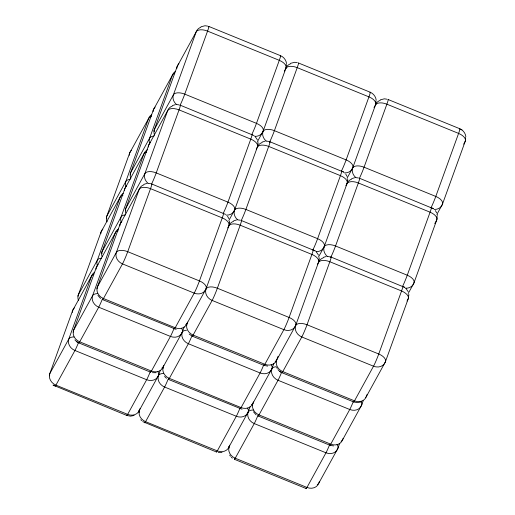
<?xml version="1.0" encoding="UTF-8"?>
<svg xmlns="http://www.w3.org/2000/svg" width="515" height="515" viewBox="0 0 515 515"><rect width="100%" height="100%" fill="white"/><g stroke="black" fill="none" stroke-linecap="round" stroke-linejoin="round"><path stroke-width="0.77" d="M140.009 408.64L139.468 410.14A9.701 4.899 19.9 0 0 139.327 412.38M160.384 370.246L158.485 375.499L139.468 410.14A9.701 4.899 19.9 0 1 138.471 411.195M163.783 365.341L163.242 366.841A9.701 4.899 19.9 0 0 162.991 368.676M184.158 326.948L182.259 332.201L163.242 366.841A9.701 4.899 19.9 0 1 161.736 368.18M187.557 322.042L187.009 323.542A9.701 4.899 19.9 0 0 186.765 325.377M229.664 445.179L229.124 446.679A9.701 4.899 19.9 0 0 228.872 448.514M250.039 406.786L248.14 412.039L229.124 446.679A9.701 4.899 19.9 0 1 228.538 447.406M253.438 401.88L252.891 403.38A9.701 4.899 19.9 0 0 252.646 405.215M273.813 363.487L271.914 368.74L252.891 403.38A9.701 4.899 19.9 0 1 251.391 404.719M278.023 356.329L276.664 360.082A9.701 4.899 19.9 0 0 276.42 361.916M319.319 481.718L318.779 483.218A9.701 4.899 19.9 0 1 317.272 484.557M339.694 443.325L337.795 448.578L318.779 483.218A9.701 8.349 28.8 0 1 306.959 487.448A9.701 0.657 -67.8 0 1 306.174 487.866M343.093 438.42L342.546 439.919A9.701 4.899 19.9 0 1 341.046 441.258M363.197 400.779L361.562 405.279L342.546 439.919A9.701 8.349 28.8 0 1 330.733 444.142A9.701 0.657 -67.8 0 1 329.903 444.799M367.137 394.368L366.32 396.621A9.701 4.899 19.9 0 1 365.322 397.67M284.357 71.089L285.877 68.321A9.701 8.349 28.8 0 1 290.518 63.821M257.738 141.039L263.062 131.344L285.877 68.321A9.701 8.349 28.8 0 0 286.186 64.291M256.219 149.176L257.358 147.097A9.701 8.349 28.8 0 1 262 142.597M228.84 220.51L234.544 210.12L257.358 147.097A9.701 8.349 28.8 0 0 257.783 143.942M227.701 227.952L228.84 225.879A9.701 8.349 28.8 0 1 233.488 221.373M374.012 107.629L375.532 104.86A9.701 8.349 28.8 0 1 380.173 100.361M347.013 178.274L352.717 167.884L375.532 104.86A9.701 8.349 28.8 0 0 375.841 100.831M345.874 185.715L347.013 183.636A9.701 8.349 28.8 0 1 351.655 179.136M318.495 257.049L324.199 246.659L347.013 183.636A9.701 8.349 28.8 0 0 347.432 180.482M317.356 264.491L318.495 262.418A9.701 8.349 28.8 0 1 323.137 257.912M463.667 144.168L465.187 141.4A9.701 8.349 28.8 0 0 465.496 137.37M437.048 214.118L442.372 204.423L465.187 141.4A9.701 4.899 19.9 0 0 458.595 133.411L386.874 104.185A9.701 4.899 19.9 0 0 375.532 104.86A9.701 4.899 19.9 0 0 368.946 96.871L297.219 67.645A9.701 4.899 19.9 0 0 285.877 68.321A9.701 4.899 19.9 0 0 279.291 60.332L207.564 31.106A9.701 4.899 19.9 0 0 196.221 31.782L177.205 66.422L154.391 129.445A9.701 4.899 19.9 0 0 154.249 131.686M434.769 223.639L436.669 220.175A9.701 8.349 28.8 0 0 436.978 216.152M408.15 293.589L413.854 283.199L436.669 220.175A9.701 4.899 19.9 0 0 430.083 212.193L358.356 182.96A9.701 4.899 19.9 0 0 347.013 183.636A9.701 4.899 19.9 0 0 340.428 175.654L268.701 146.421A9.701 4.899 19.9 0 0 257.358 147.097A9.701 4.899 19.9 0 0 250.773 139.114L179.046 109.882A9.701 4.899 19.9 0 0 167.703 110.558L148.687 145.198L125.872 208.221A9.701 8.349 28.8 0 0 125.776 213.126M407.011 301.03L408.15 298.957A9.701 8.349 28.8 0 0 408.569 295.797M200.979 26.767L205.028 25.75L207.654 26.111M172.461 105.549L175.435 104.635M290.634 63.313L294.683 62.289L297.303 62.65M143.942 184.325L146.917 183.417M262.116 142.089L265.09 141.174M380.289 99.852L384.332 98.829L386.958 99.189M233.598 220.864L236.572 219.957M351.771 178.628L354.745 177.714M323.253 257.403L326.227 256.496M134.157 415.47L130.488 416.172L126.819 415.457L53.039 385.078L54.165 385.703M361.009 401.945L357.339 402.646L353.67 401.932L281.943 372.699L279.896 371.56L277.971 369.68M156.135 372.699L152.389 372.68M222.017 452.537L218.27 452.524M176.51 104.526L179.136 104.886M266.165 141.065L268.791 141.425M355.814 177.611L358.44 177.965M147.992 183.308L150.618 183.668M237.647 219.847L240.273 220.208M327.302 256.386L331.087 257.082M267.684 366.107L264.015 365.393L192.288 336.16M333.572 445.951L329.896 445.237L258.17 415.998M176.156 329.381L102.633 299.621M242.037 409.225L168.514 379.458M208.878 26.471L280.598 55.704C283.804 57.056 286.147 60.146 286.546 63.609M298.533 63.01L370.253 92.243C373.459 93.595 375.802 96.685 376.201 100.148M388.188 99.549L459.908 128.782C463.114 130.134 465.457 133.224 465.856 136.687M180.359 105.247L254.133 135.619M270.014 141.786L343.788 172.158L342.662 171.534M359.67 178.325L433.443 208.697L432.317 208.073M151.841 184.029L225.615 214.395M241.496 220.568L315.27 250.94L314.144 250.316M331.151 257.107L404.925 287.479L403.799 286.855M150.592 372.158L78.866 342.919L76.812 341.78L74.894 339.906M216.474 451.996L142.694 421.618M234.402 459.296L306.129 488.535M460.835 129.297L461.961 129.922M279.896 371.56L281.016 372.184M191.368 335.645L189.198 334.048M76.812 341.78L77.939 342.404M256.122 414.858L253.438 411.768M100.586 298.481L97.902 295.391M166.467 378.319L164.549 376.446M231.312 457.191L232.349 458.157M405.962 288.445L408.176 291.683M255.17 136.591L257.384 139.829M316.307 251.906L318.521 255.144M140.775 419.744L141.657 420.652M435.362 210.571L436.694 212.907M345.707 174.031L347.039 176.368M227.533 216.274L228.866 218.605M229.664 455.067L230.43 456.284M276.639 367.35L277.212 368.47M437.1 214.24L437.338 215.463M257.79 141.162L258.047 143.685M408.82 294.245L408.839 295.539M347.683 178.924L347.702 180.224M319.165 257.706L319.184 259M229.51 221.16L229.536 222.461M318.92 259.257A9.701 8.349 28.8 0 1 318.495 262.418L295.681 325.441L276.664 360.082A9.701 4.899 19.9 0 1 275.158 361.414M330.855 257.307A9.701 0.657 -67.8 0 1 329.838 261.742L307.024 324.759A9.701 0.657 -67.8 0 1 301.796 336.971L282.78 371.611A9.701 0.657 -67.8 0 1 281.988 372.062M402.582 286.533A9.701 0.657 -67.8 0 1 401.565 290.969L378.75 353.992A9.701 0.657 -67.8 0 1 373.523 366.204L354.5 400.844A9.701 0.657 -67.8 0 1 353.67 401.494M229.265 222.718A9.701 8.349 28.8 0 1 228.84 225.879L206.026 288.896L187.009 323.542A9.701 4.899 19.9 0 1 185.509 324.875M241.335 220.613A9.701 0.657 -67.8 0 1 240.183 225.197L217.369 288.22A9.701 0.657 -67.8 0 1 212.141 300.432L193.125 335.072A9.701 0.657 -67.8 0 1 192.333 335.523M312.927 249.994A9.701 0.657 -67.8 0 1 311.91 254.429L289.095 317.452A9.701 0.657 -67.8 0 1 283.868 329.664L264.852 364.305A9.701 0.657 -67.8 0 1 264.015 364.955M121.849 221.334A9.701 8.349 28.8 0 0 120.169 223.98L97.354 287.003A9.701 4.899 19.9 0 0 97.11 288.838M119.924 225.815A9.701 4.899 19.9 0 1 120.169 223.98L139.192 189.333A9.701 8.349 28.8 0 1 143.833 184.834M151.68 184.074A9.701 0.657 -67.8 0 1 150.535 188.657L127.72 251.68A9.701 0.657 -67.8 0 1 122.486 263.892L103.47 298.533A9.701 0.657 -67.8 0 1 102.678 298.983M223.272 213.455A9.701 0.657 -67.8 0 1 222.255 217.89L199.44 280.913A9.701 0.657 -67.8 0 1 194.213 293.125L175.197 327.765A9.701 0.657 -67.8 0 1 174.366 328.416M327.212 256.296A9.701 8.349 28.8 0 1 324.199 246.659A9.701 4.899 19.9 0 0 317.613 238.677L245.887 209.444A9.701 4.899 19.9 0 0 234.544 210.12A9.701 8.349 28.8 0 1 226.227 215.135M315.882 251.674A9.701 8.349 28.8 0 0 324.199 246.659A9.701 4.899 19.9 0 1 335.542 245.983L407.268 275.216A9.701 4.899 19.9 0 1 413.854 283.199A9.701 8.349 28.8 0 1 405.537 288.213M330.797 257.275A9.701 0.657 -67.8 0 0 335.542 245.983L358.356 182.96A9.701 0.657 -67.8 0 0 359.219 178.757M402.518 286.501A9.701 0.657 -67.8 0 0 407.268 275.216L430.083 212.193A9.701 0.657 -67.8 0 0 431.1 207.757M237.563 219.757A9.701 8.349 28.8 0 1 234.544 210.12A9.701 4.899 19.9 0 0 227.958 202.138L156.232 172.905A9.701 4.899 19.9 0 0 144.895 173.581L125.872 208.221A9.701 4.899 19.9 0 0 125.885 210.873M241.142 220.735A9.701 0.657 -67.8 0 0 245.887 209.444L268.701 146.421A9.701 0.657 -67.8 0 0 269.564 142.217M312.863 249.962A9.701 0.657 -67.8 0 0 317.613 238.677L340.428 175.654A9.701 0.657 -67.8 0 0 341.445 171.218M150.367 142.558A9.701 8.349 28.8 0 0 148.687 145.198A9.701 4.899 19.9 0 0 148.442 147.033M172.351 106.058A9.701 8.349 28.8 0 0 167.703 110.558L144.895 173.581A9.701 8.349 28.8 0 0 147.908 183.211M151.487 184.196A9.701 0.657 -67.8 0 0 156.232 172.905L179.046 109.882A9.701 0.657 -67.8 0 0 180.07 105.446M223.207 213.422A9.701 0.657 -67.8 0 0 227.958 202.138L250.773 139.114A9.701 0.657 -67.8 0 0 251.79 134.679M355.73 177.514A9.701 8.349 28.8 0 1 352.717 167.884A9.701 4.899 19.9 0 0 346.132 159.895L274.405 130.668A9.701 4.899 19.9 0 0 263.062 131.344A9.701 8.349 28.8 0 1 254.745 136.359M344.4 172.898A9.701 8.349 28.8 0 0 352.717 167.884A9.701 4.899 19.9 0 1 364.06 167.208L435.787 196.434A9.701 4.899 19.9 0 1 442.372 204.423A9.701 8.349 28.8 0 1 434.055 209.438M359.309 178.493A9.701 0.657 -67.8 0 0 364.06 167.208L386.874 104.185A9.701 0.657 -67.8 0 0 388.027 99.595M431.036 207.725A9.701 0.657 -67.8 0 0 435.787 196.434L458.595 133.411A9.701 0.657 -67.8 0 0 459.618 128.975M266.075 140.975A9.701 8.349 28.8 0 1 263.062 131.344A9.701 4.899 19.9 0 0 256.476 123.355L184.75 94.129A9.701 4.899 19.9 0 0 173.407 94.805L154.391 129.445A9.701 8.349 28.8 0 0 154.603 135.226M269.66 141.953A9.701 0.657 -67.8 0 0 274.405 130.668L297.219 67.645A9.701 0.657 -67.8 0 0 298.372 63.055M341.381 171.186A9.701 0.657 -67.8 0 0 346.132 159.895L368.946 96.871A9.701 0.657 -67.8 0 0 369.963 92.436M178.885 63.776A9.701 8.349 28.8 0 0 177.205 66.422A9.701 4.899 19.9 0 0 176.96 68.257M200.869 27.282A9.701 8.349 28.8 0 0 196.221 31.782L173.407 94.805A9.701 8.349 28.8 0 0 176.426 104.436M180.005 105.414A9.701 0.657 -67.8 0 0 184.75 94.129L207.564 31.106A9.701 0.657 -67.8 0 0 208.427 26.896M251.726 134.647A9.701 0.657 -67.8 0 0 256.476 123.355L279.291 60.332A9.701 0.657 -67.8 0 0 280.308 55.897M276.22 366.751A9.701 4.899 19.9 0 0 271.914 368.74A9.701 8.349 28.8 0 1 260.094 372.963L241.078 407.603A9.701 0.657 -67.8 0 1 240.293 408.022M271.135 364.82A9.701 4.899 19.9 0 1 271.914 368.74A9.701 8.349 28.8 0 0 278.023 380.27L349.749 409.502A9.701 8.349 28.8 0 0 361.562 405.279A9.701 4.899 19.9 0 0 360.79 401.359M353.399 401.397A9.701 0.657 -67.8 0 1 349.749 409.502L330.733 444.142L259.006 414.91A9.701 8.349 28.8 0 1 252.891 403.38A9.701 8.349 28.8 0 1 241.078 407.603L169.351 378.37A9.701 8.349 28.8 0 1 163.242 366.841A9.701 8.349 28.8 0 1 151.423 371.064A9.701 0.657 -67.8 0 1 150.638 371.482M258.215 415.36A9.701 0.657 -67.8 0 0 259.006 414.91L278.023 380.27A9.701 0.657 -67.8 0 0 281.679 372.165M186.565 330.205A9.701 4.899 19.9 0 0 182.259 332.201A9.701 8.349 28.8 0 1 170.439 336.424L151.423 371.064L79.696 341.831A9.701 8.349 28.8 0 1 73.587 330.302L96.402 267.279L115.418 232.638A9.701 8.349 28.8 0 1 118.437 228.924M181.48 328.28A9.701 4.899 19.9 0 1 182.259 332.201A9.701 8.349 28.8 0 0 188.368 343.73L260.094 372.963A9.701 0.657 -67.8 0 0 263.751 364.858M168.559 378.821A9.701 0.657 -67.8 0 0 169.351 378.37L188.368 343.73A9.701 0.657 -67.8 0 0 192.024 335.626M98.082 264.633A9.701 8.349 28.8 0 0 96.402 267.279A9.701 4.899 19.9 0 0 96.151 269.113M118.18 230.862A9.701 4.899 19.9 0 0 115.418 232.638L92.603 295.661L73.587 330.302A9.701 4.899 19.9 0 0 73.336 332.136M97.766 293.647A9.701 4.899 19.9 0 0 92.603 295.661A9.701 8.349 28.8 0 0 98.719 307.191L170.439 336.424A9.701 0.657 -67.8 0 0 174.096 328.319M78.911 342.282A9.701 0.657 -67.8 0 0 79.696 341.831L98.719 307.191A9.701 0.657 -67.8 0 0 102.369 299.086M126.593 185.857A9.701 8.349 28.8 0 0 124.92 188.503L102.105 251.526A9.701 4.899 19.9 0 0 101.957 253.766M124.669 190.338A9.701 4.899 19.9 0 1 124.92 188.503L143.936 153.856A9.701 8.349 28.8 0 1 147.734 149.711M146.698 152.086A9.701 4.899 19.9 0 0 143.936 153.856L121.122 216.879L102.105 251.526A9.701 8.349 28.8 0 0 102.002 256.431M121.328 222.667A9.701 8.349 28.8 0 1 121.122 216.879A9.701 4.899 19.9 0 1 125.428 214.89M155.112 107.075A9.701 8.349 28.8 0 0 153.438 109.721L130.623 172.744A9.701 4.899 19.9 0 0 130.475 174.984M153.187 111.555A9.701 4.899 19.9 0 1 153.438 109.721L172.454 75.081A9.701 8.349 28.8 0 1 175.473 71.366M174.546 73.497A9.701 4.899 19.9 0 0 172.454 75.081L149.64 138.104L130.623 172.744A9.701 8.349 28.8 0 0 130.829 178.525M149.537 143.009A9.701 8.349 28.8 0 1 149.64 138.104A9.701 4.899 19.9 0 1 153.946 136.115M253.303 410.03A9.701 4.899 19.9 0 0 248.14 412.039A9.701 8.349 28.8 0 1 236.321 416.262L217.304 450.908A9.701 0.657 -67.8 0 1 216.519 451.327M247.361 408.118A9.701 4.899 19.9 0 1 248.14 412.039A9.701 8.349 28.8 0 0 254.256 423.575L325.976 452.801A9.701 8.349 28.8 0 0 337.795 448.578A9.701 4.899 19.9 0 0 337.016 444.657M329.632 444.696A9.701 0.657 -67.8 0 1 325.976 452.801L306.959 487.448L235.233 458.215A9.701 8.349 28.8 0 1 229.124 446.679A9.701 8.349 28.8 0 1 217.304 450.908L145.584 421.676A9.701 8.349 28.8 0 1 139.468 410.14A9.701 8.349 28.8 0 1 127.649 414.369A9.701 0.657 -67.8 0 1 126.864 414.787M234.447 458.665A9.701 0.657 -67.8 0 0 235.233 458.215L254.256 423.575A9.701 0.657 -67.8 0 0 257.906 415.463M163.648 373.491A9.701 4.899 19.9 0 0 158.485 375.499A9.701 8.349 28.8 0 1 146.666 379.722L127.649 414.369L55.929 385.136A9.701 8.349 28.8 0 1 49.813 373.6L72.628 310.577L91.644 275.937A9.701 8.349 28.8 0 1 94.67 272.223M157.706 371.579A9.701 4.899 19.9 0 1 158.485 375.499A9.701 8.349 28.8 0 0 164.6 387.035L236.321 416.262A9.701 0.657 -67.8 0 0 239.977 408.157M144.792 422.126A9.701 0.657 -67.8 0 0 145.584 421.676L164.6 387.035A9.701 0.657 -67.8 0 0 168.251 378.924M74.308 307.938A9.701 8.349 28.8 0 0 72.628 310.577A9.701 4.899 19.9 0 0 72.377 312.412M93.736 274.36A9.701 4.899 19.9 0 0 91.644 275.937L68.83 338.96L49.813 373.6A9.701 4.899 19.9 0 0 49.672 375.841M73.993 336.952A9.701 4.899 19.9 0 0 68.83 338.96A9.701 8.349 28.8 0 0 74.945 350.496L146.666 379.722A9.701 0.657 -67.8 0 0 150.322 371.618M55.079 385.89A9.701 0.657 -67.8 0 0 55.929 385.136L74.945 350.496A9.701 0.657 -67.8 0 0 78.595 342.385M102.826 229.156A9.701 8.349 28.8 0 0 101.146 231.802L78.332 294.825A9.701 4.899 19.9 0 0 78.029 296.26M100.895 233.636A9.701 4.899 19.9 0 1 101.146 231.802L120.162 197.161A9.701 8.349 28.8 0 1 123.182 193.447M122.924 195.385A9.701 4.899 19.9 0 0 120.162 197.161L97.348 260.184L78.332 294.825A9.701 8.349 28.8 0 0 78.538 300.606M97.554 265.965A9.701 8.349 28.8 0 1 97.348 260.184A9.701 4.899 19.9 0 1 101.655 258.189M131.344 150.38A9.701 8.349 28.8 0 0 129.664 153.019L106.85 216.043A9.701 4.899 19.9 0 0 106.863 218.701M129.523 155.266A9.701 4.899 19.9 0 1 129.664 153.019L148.681 118.379A9.701 8.349 28.8 0 1 151.7 114.665M151.442 116.609A9.701 4.899 19.9 0 0 148.681 118.379L125.866 181.402L106.85 216.043A9.701 8.349 28.8 0 0 107.056 221.83M125.769 186.308A9.701 8.349 28.8 0 1 125.866 181.402A9.701 4.899 19.9 0 1 130.173 179.413M139.192 189.333L116.377 252.356L97.354 287.003A9.701 8.349 28.8 0 0 103.47 298.533L175.197 327.765A9.701 8.349 28.8 0 0 187.009 323.542A9.701 8.349 28.8 0 0 193.125 335.072L264.852 364.305A9.701 8.349 28.8 0 0 276.664 360.082A9.701 8.349 28.8 0 0 282.78 371.611L354.5 400.844A9.701 8.349 28.8 0 0 366.32 396.621L385.336 361.981L408.15 298.957A9.701 4.899 19.9 0 0 401.565 290.969L329.838 261.742A9.701 4.899 19.9 0 0 318.495 262.418A9.701 4.899 19.9 0 0 311.91 254.429L240.183 225.197A9.701 4.899 19.9 0 0 228.84 225.879A9.701 4.899 19.9 0 0 222.255 217.89L150.535 188.657A9.701 4.899 19.9 0 0 139.192 189.333M199.44 280.913L127.72 251.68A9.701 4.899 19.9 0 0 116.377 252.356A9.701 8.349 28.8 0 0 122.486 263.892L194.213 293.125A9.701 8.349 28.8 0 0 206.026 288.896A9.701 4.899 19.9 0 1 217.369 288.22L289.095 317.452A9.701 4.899 19.9 0 1 295.681 325.441A9.701 8.349 28.8 0 0 301.796 336.971L373.523 366.204A9.701 8.349 28.8 0 0 385.336 361.981A9.701 4.899 19.9 0 0 378.75 353.992L307.024 324.759A9.701 4.899 19.9 0 0 295.681 325.441A9.701 8.349 28.8 0 1 283.868 329.664L212.141 300.432A9.701 8.349 28.8 0 1 206.026 288.896A9.701 4.899 19.9 0 0 199.44 280.913"/></g></svg>
